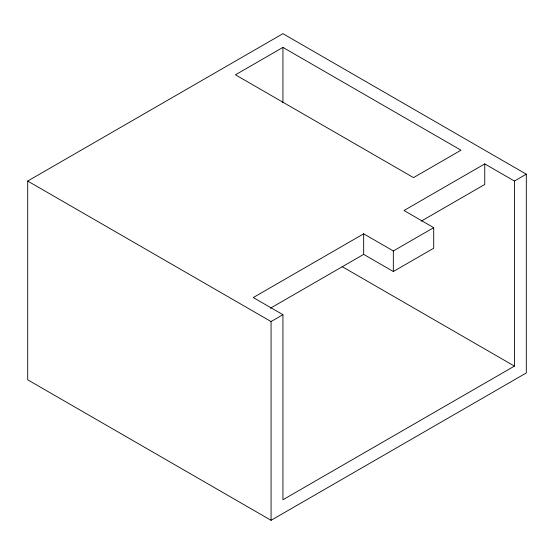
<?xml version="1.0" encoding="UTF-8"?>
<svg xmlns="http://www.w3.org/2000/svg" width="554" height="554" viewBox="0 0 554 554"><rect width="100%" height="100%" fill="white"/><g stroke="black" fill="none" stroke-linecap="round" stroke-linejoin="round"><path stroke-width="0.83" d="M27.7 181.047L282.935 33.683L526.3 174.191L526.3 372.953L271.065 520.317L27.7 379.809L27.7 181.047L271.065 321.549L282.935 314.693L282.935 499.756L514.431 366.104L514.431 181.047L484.75 163.908L404.025 210.513L433.706 227.652L433.706 248.213L393.34 271.515L363.659 254.383L270.414 308.218M282.935 47.395L235.45 74.811L413.519 177.619L461.004 150.203L282.935 47.395L282.935 102.739M433.706 227.652L393.34 250.955L363.659 233.816L253.254 297.56L282.935 314.693M421.213 221.15L484.75 184.468L484.75 163.908M514.431 181.047L526.3 174.191M342.123 266.619L514.431 366.104M393.34 250.955L393.34 271.515M363.659 233.816L363.659 254.383M271.065 321.549L271.065 520.317"/></g></svg>
